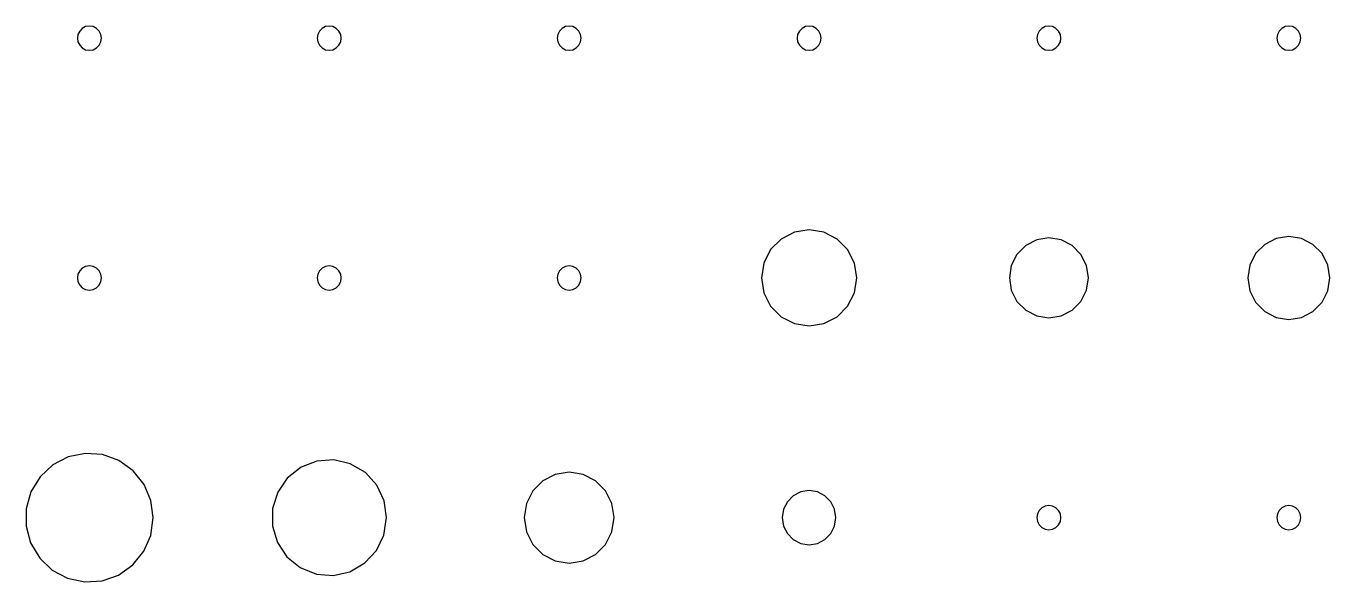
# Model space of a CAD drawing. Header units: metres. Extents: x -552 to 545, y -386 to 330.
# Drawn here: x 259.8 to 531.6, y 200.6 to 316.5 of the extents above; entities that cross this region are included whole.
import ezdxf

# ---------------------------------------------------------------- set-up
doc = ezdxf.new("R2010")
doc.units = ezdxf.units.M

msp = doc.modelspace()

# ---------------------------------------------------------------- linework, layer by layer
for p, q in [((270.97748, 315.48413, -668.5716), (270.62238, 314.78027, -668.5716)), ((271.53052, 316.0428, -668.5716), (270.97748, 315.48413, -668.5716)), ((272.22748, 316.40143, -668.5716), (271.53052, 316.0428, -668.5716)), ((273, 316.52502, -668.5716), (272.22748, 316.40143, -668.5716)), ((273.77252, 316.40143, -668.5716), (273, 316.52502, -668.5716)), ((274.46948, 316.0428, -668.5716), (273.77252, 316.40143, -668.5716)), ((275.02252, 315.48413, -668.5716), (274.46948, 316.0428, -668.5716)), ((275.37762, 314.78027, -668.5716), (275.02252, 315.48413, -668.5716)), ((320.97748, 315.48413, -668.5716), (320.62238, 314.78027, -668.5716)), ((321.53052, 316.0428, -668.5716), (320.97748, 315.48413, -668.5716)), ((322.22748, 316.40143, -668.5716), (321.53052, 316.0428, -668.5716)), ((323, 316.52502, -668.5716), (322.22748, 316.40143, -668.5716)), ((323.77252, 316.40143, -668.5716), (323, 316.52502, -668.5716)), ((324.46948, 316.0428, -668.5716), (323.77252, 316.40143, -668.5716)), ((325.02252, 315.48413, -668.5716), (324.46948, 316.0428, -668.5716)), ((325.37762, 314.78027, -668.5716), (325.02252, 315.48413, -668.5716)), ((370.97748, 315.48413, -668.5716), (370.62238, 314.78027, -668.5716)), ((371.53052, 316.0428, -668.5716), (370.97748, 315.48413, -668.5716)), ((372.22748, 316.40143, -668.5716), (371.53052, 316.0428, -668.5716)), ((373, 316.52502, -668.5716), (372.22748, 316.40143, -668.5716)), ((373.77252, 316.40143, -668.5716), (373, 316.52502, -668.5716)), ((374.46948, 316.0428, -668.5716), (373.77252, 316.40143, -668.5716)), ((375.02252, 315.48413, -668.5716), (374.46948, 316.0428, -668.5716)), ((375.37762, 314.78027, -668.5716), (375.02252, 315.48413, -668.5716)), ((420.97748, 315.48413, -668.5716), (420.62238, 314.78027, -668.5716)), ((421.53052, 316.0428, -668.5716), (420.97748, 315.48413, -668.5716)), ((422.22748, 316.40143, -668.5716), (421.53052, 316.0428, -668.5716)), ((423, 316.52502, -668.5716), (422.22748, 316.40143, -668.5716)), ((423.77252, 316.40143, -668.5716), (423, 316.52502, -668.5716)), ((424.46948, 316.0428, -668.5716), (423.77252, 316.40143, -668.5716)), ((425.02252, 315.48413, -668.5716), (424.46948, 316.0428, -668.5716)), ((425.37762, 314.78027, -668.5716), (425.02252, 315.48413, -668.5716)), ((470.97748, 315.48413, -668.5716), (470.62238, 314.78027, -668.5716)), ((471.53052, 316.0428, -668.5716), (470.97748, 315.48413, -668.5716)), ((472.22742, 316.40143, -668.5716), (471.53052, 316.0428, -668.5716)), ((473, 316.52502, -668.5716), (472.22742, 316.40143, -668.5716)), ((473.77258, 316.40143, -668.5716), (473, 316.52502, -668.5716)), ((474.46948, 316.0428, -668.5716), (473.77258, 316.40143, -668.5716)), ((475.02258, 315.48413, -668.5716), (474.46948, 316.0428, -668.5716)), ((475.3777, 314.78027, -668.5716), (475.02258, 315.48413, -668.5716)), ((520.9774, 315.48413, -668.5716), (520.6223, 314.78027, -668.5716)), ((521.5305, 316.0428, -668.5716), (520.9774, 315.48413, -668.5716)), ((522.2274, 316.40143, -668.5716), (521.5305, 316.0428, -668.5716)), ((523, 316.52502, -668.5716), (522.2274, 316.40143, -668.5716)), ((523.7726, 316.40143, -668.5716), (523, 316.52502, -668.5716)), ((524.4695, 316.0428, -668.5716), (523.7726, 316.40143, -668.5716)), ((525.0226, 315.48413, -668.5716), (524.4695, 316.0428, -668.5716)), ((525.3777, 314.78027, -668.5716), (525.0226, 315.48413, -668.5716)), ((270.62238, 314.78027, -668.5716), (270.5, 314, -668.5716)), ((270.5, 314, -668.5716), (270.62238, 313.21973, -668.5716)), ((270.62238, 313.21973, -668.5716), (270.97748, 312.51587, -668.5716)), ((275.02252, 312.51587, -668.5716), (275.37762, 313.21973, -668.5716)), ((275.5, 314, -668.5716), (275.37762, 314.78027, -668.5716)), ((275.37762, 313.21973, -668.5716), (275.5, 314, -668.5716)), ((320.62238, 314.78027, -668.5716), (320.5, 314, -668.5716)), ((320.5, 314, -668.5716), (320.62238, 313.21973, -668.5716)), ((320.62238, 313.21973, -668.5716), (320.97748, 312.51587, -668.5716)), ((325.02252, 312.51587, -668.5716), (325.37762, 313.21973, -668.5716)), ((325.5, 314, -668.5716), (325.37762, 314.78027, -668.5716)), ((325.37762, 313.21973, -668.5716), (325.5, 314, -668.5716)), ((370.62238, 314.78027, -668.5716), (370.5, 314, -668.5716)), ((370.5, 314, -668.5716), (370.62238, 313.21973, -668.5716)), ((370.62238, 313.21973, -668.5716), (370.97748, 312.51587, -668.5716)), ((375.02252, 312.51587, -668.5716), (375.37762, 313.21973, -668.5716)), ((375.5, 314, -668.5716), (375.37762, 314.78027, -668.5716)), ((375.37762, 313.21973, -668.5716), (375.5, 314, -668.5716)), ((420.62238, 314.78027, -668.5716), (420.5, 314, -668.5716)), ((420.5, 314, -668.5716), (420.62238, 313.21973, -668.5716)), ((420.62238, 313.21973, -668.5716), (420.97748, 312.51587, -668.5716)), ((425.02252, 312.51587, -668.5716), (425.37762, 313.21973, -668.5716)), ((425.5, 314, -668.5716), (425.37762, 314.78027, -668.5716)), ((425.37762, 313.21973, -668.5716), (425.5, 314, -668.5716)), ((470.62238, 314.78027, -668.5716), (470.5, 314, -668.5716)), ((470.5, 314, -668.5716), (470.62238, 313.21973, -668.5716)), ((470.62238, 313.21973, -668.5716), (470.97748, 312.51587, -668.5716)), ((475.02258, 312.51587, -668.5716), (475.3777, 313.21973, -668.5716)), ((475.5, 314, -668.5716), (475.3777, 314.78027, -668.5716)), ((475.3777, 313.21973, -668.5716), (475.5, 314, -668.5716)), ((520.6223, 314.78027, -668.5716), (520.5, 314, -668.5716)), ((520.5, 314, -668.5716), (520.6223, 313.21973, -668.5716)), ((520.6223, 313.21973, -668.5716), (520.9774, 312.51587, -668.5716)), ((525.0226, 312.51587, -668.5716), (525.3777, 313.21973, -668.5716)), ((525.5, 314, -668.5716), (525.3777, 314.78027, -668.5716)), ((525.3777, 313.21973, -668.5716), (525.5, 314, -668.5716)), ((270.97748, 312.51587, -668.5716), (271.53052, 311.9572, -668.5716)), ((271.53052, 311.9572, -668.5716), (272.22748, 311.59857, -668.5716)), ((272.22748, 311.59857, -668.5716), (273, 311.47498, -668.5716)), ((273, 311.47498, -668.5716), (273.77252, 311.59857, -668.5716)), ((273.77252, 311.59857, -668.5716), (274.46948, 311.9572, -668.5716)), ((274.46948, 311.9572, -668.5716), (275.02252, 312.51587, -668.5716)), ((320.97748, 312.51587, -668.5716), (321.53052, 311.9572, -668.5716)), ((321.53052, 311.9572, -668.5716), (322.22748, 311.59857, -668.5716)), ((322.22748, 311.59857, -668.5716), (323, 311.47498, -668.5716)), ((323, 311.47498, -668.5716), (323.77252, 311.59857, -668.5716)), ((323.77252, 311.59857, -668.5716), (324.46948, 311.9572, -668.5716)), ((324.46948, 311.9572, -668.5716), (325.02252, 312.51587, -668.5716)), ((370.97748, 312.51587, -668.5716), (371.53052, 311.9572, -668.5716)), ((371.53052, 311.9572, -668.5716), (372.22748, 311.59857, -668.5716)), ((372.22748, 311.59857, -668.5716), (373, 311.47498, -668.5716)), ((373, 311.47498, -668.5716), (373.77252, 311.59857, -668.5716)), ((373.77252, 311.59857, -668.5716), (374.46948, 311.9572, -668.5716)), ((374.46948, 311.9572, -668.5716), (375.02252, 312.51587, -668.5716)), ((420.97748, 312.51587, -668.5716), (421.53052, 311.9572, -668.5716)), ((421.53052, 311.9572, -668.5716), (422.22748, 311.59857, -668.5716)), ((422.22748, 311.59857, -668.5716), (423, 311.47498, -668.5716)), ((423, 311.47498, -668.5716), (423.77252, 311.59857, -668.5716)), ((423.77252, 311.59857, -668.5716), (424.46948, 311.9572, -668.5716)), ((424.46948, 311.9572, -668.5716), (425.02252, 312.51587, -668.5716)), ((470.97748, 312.51587, -668.5716), (471.53052, 311.9572, -668.5716)), ((471.53052, 311.9572, -668.5716), (472.22742, 311.59857, -668.5716)), ((472.22742, 311.59857, -668.5716), (473, 311.47498, -668.5716)), ((473, 311.47498, -668.5716), (473.77258, 311.59857, -668.5716)), ((473.77258, 311.59857, -668.5716), (474.46948, 311.9572, -668.5716)), ((474.46948, 311.9572, -668.5716), (475.02258, 312.51587, -668.5716)), ((520.9774, 312.51587, -668.5716), (521.5305, 311.9572, -668.5716)), ((521.5305, 311.9572, -668.5716), (522.2274, 311.59857, -668.5716)), ((522.2274, 311.59857, -668.5716), (523, 311.47498, -668.5716)), ((523, 311.47498, -668.5716), (523.7726, 311.59857, -668.5716)), ((523.7726, 311.59857, -668.5716), (524.4695, 311.9572, -668.5716)), ((524.4695, 311.9572, -668.5716), (525.0226, 312.51587, -668.5716)), ((417.16455, 272.11218, -668.5716), (414.96814, 269.89386, -668.5716)), ((419.93213, 273.53644, -668.5716), (417.16455, 272.11218, -668.5716)), ((423, 274.02722, -668.5716), (419.93213, 273.53644, -668.5716)), ((426.06787, 273.53644, -668.5716), (423, 274.02722, -668.5716)), ((428.8355, 272.11218, -668.5716), (426.06787, 273.53644, -668.5716)), ((431.03186, 269.89386, -668.5716), (428.8355, 272.11218, -668.5716)), ((470.44995, 271.92676, -668.5716), (468.14954, 270.74292, -668.5716)), ((473, 272.33466, -668.5716), (470.44995, 271.92676, -668.5716)), ((475.55005, 271.92676, -668.5716), (473, 272.33466, -668.5716)), ((477.85046, 270.74292, -668.5716), (475.55005, 271.92676, -668.5716)), ((520.35425, 272.22437, -668.5716), (517.9674, 270.99603, -668.5716)), ((523, 272.64758, -668.5716), (520.35425, 272.22437, -668.5716)), ((525.64575, 272.22437, -668.5716), (523, 272.64758, -668.5716)), ((528.0326, 270.99603, -668.5716), (525.64575, 272.22437, -668.5716)), ((414.96814, 269.89386, -668.5716), (413.55798, 267.09857, -668.5716)), ((432.44202, 267.09857, -668.5716), (431.03186, 269.89386, -668.5716)), ((468.14954, 270.74292, -668.5716), (466.32385, 268.899, -668.5716)), ((479.67615, 268.899, -668.5716), (477.85046, 270.74292, -668.5716)), ((516.07324, 269.08295, -668.5716), (514.85706, 266.67224, -668.5716)), ((517.9674, 270.99603, -668.5716), (516.07324, 269.08295, -668.5716)), ((529.92676, 269.08295, -668.5716), (528.0326, 270.99603, -668.5716)), ((531.14294, 266.67224, -668.5716), (529.92676, 269.08295, -668.5716)), ((272.22748, 266.40143, -668.5716), (271.53052, 266.0428, -668.5716)), ((273, 266.52502, -668.5716), (272.22748, 266.40143, -668.5716)), ((273.77252, 266.40143, -668.5716), (273, 266.52502, -668.5716)), ((274.46948, 266.0428, -668.5716), (273.77252, 266.40143, -668.5716)), ((322.22748, 266.40143, -668.5716), (321.53052, 266.0428, -668.5716)), ((323, 266.52502, -668.5716), (322.22748, 266.40143, -668.5716)), ((323.77252, 266.40143, -668.5716), (323, 266.52502, -668.5716)), ((324.46948, 266.0428, -668.5716), (323.77252, 266.40143, -668.5716)), ((372.22748, 266.40143, -668.5716), (371.53052, 266.0428, -668.5716)), ((373, 266.52502, -668.5716), (372.22748, 266.40143, -668.5716)), ((373.77252, 266.40143, -668.5716), (373, 266.52502, -668.5716)), ((374.46948, 266.0428, -668.5716), (373.77252, 266.40143, -668.5716)), ((413.55798, 267.09857, -668.5716), (413.07208, 264, -668.5716)), ((432.92792, 264, -668.5716), (432.44202, 267.09857, -668.5716)), ((465.15173, 266.57556, -668.5716), (464.74786, 264, -668.5716)), ((466.32385, 268.899, -668.5716), (465.15173, 266.57556, -668.5716)), ((480.84827, 266.57556, -668.5716), (479.67615, 268.899, -668.5716)), ((481.2522, 264, -668.5716), (480.84827, 266.57556, -668.5716)), ((514.85706, 266.67224, -668.5716), (514.438, 264, -668.5716)), ((531.562, 264, -668.5716), (531.14294, 266.67224, -668.5716)), ((270.62238, 264.78027, -668.5716), (270.5, 264, -668.5716)), ((270.5, 264, -668.5716), (270.62238, 263.21973, -668.5716)), ((270.97748, 265.48413, -668.5716), (270.62238, 264.78027, -668.5716)), ((271.53052, 266.0428, -668.5716), (270.97748, 265.48413, -668.5716)), ((275.02252, 265.48413, -668.5716), (274.46948, 266.0428, -668.5716)), ((275.37762, 264.78027, -668.5716), (275.02252, 265.48413, -668.5716)), ((275.5, 264, -668.5716), (275.37762, 264.78027, -668.5716)), ((275.37762, 263.21973, -668.5716), (275.5, 264, -668.5716)), ((320.62238, 264.78027, -668.5716), (320.5, 264, -668.5716)), ((320.5, 264, -668.5716), (320.62238, 263.21973, -668.5716)), ((320.97748, 265.48413, -668.5716), (320.62238, 264.78027, -668.5716)), ((321.53052, 266.0428, -668.5716), (320.97748, 265.48413, -668.5716)), ((325.02252, 265.48413, -668.5716), (324.46948, 266.0428, -668.5716)), ((325.37762, 264.78027, -668.5716), (325.02252, 265.48413, -668.5716)), ((325.5, 264, -668.5716), (325.37762, 264.78027, -668.5716)), ((325.37762, 263.21973, -668.5716), (325.5, 264, -668.5716)), ((370.62238, 264.78027, -668.5716), (370.5, 264, -668.5716)), ((370.5, 264, -668.5716), (370.62238, 263.21973, -668.5716)), ((370.97748, 265.48413, -668.5716), (370.62238, 264.78027, -668.5716)), ((371.53052, 266.0428, -668.5716), (370.97748, 265.48413, -668.5716)), ((375.02252, 265.48413, -668.5716), (374.46948, 266.0428, -668.5716)), ((375.37762, 264.78027, -668.5716), (375.02252, 265.48413, -668.5716)), ((375.5, 264, -668.5716), (375.37762, 264.78027, -668.5716)), ((375.37762, 263.21973, -668.5716), (375.5, 264, -668.5716)), ((413.07208, 264, -668.5716), (413.55798, 260.90143, -668.5716)), ((432.44202, 260.90143, -668.5716), (432.92792, 264, -668.5716)), ((464.74786, 264, -668.5716), (465.15173, 261.42444, -668.5716)), ((480.84827, 261.42444, -668.5716), (481.2522, 264, -668.5716)), ((514.438, 264, -668.5716), (514.85706, 261.32776, -668.5716)), ((531.14294, 261.32776, -668.5716), (531.562, 264, -668.5716)), ((270.62238, 263.21973, -668.5716), (270.97748, 262.51587, -668.5716)), ((270.97748, 262.51587, -668.5716), (271.53052, 261.9572, -668.5716)), ((271.53052, 261.9572, -668.5716), (272.22748, 261.59857, -668.5716)), ((272.22748, 261.59857, -668.5716), (273, 261.47498, -668.5716)), ((273, 261.47498, -668.5716), (273.77252, 261.59857, -668.5716)), ((273.77252, 261.59857, -668.5716), (274.46948, 261.9572, -668.5716)), ((274.46948, 261.9572, -668.5716), (275.02252, 262.51587, -668.5716)), ((275.02252, 262.51587, -668.5716), (275.37762, 263.21973, -668.5716)), ((320.62238, 263.21973, -668.5716), (320.97748, 262.51587, -668.5716)), ((320.97748, 262.51587, -668.5716), (321.53052, 261.9572, -668.5716)), ((321.53052, 261.9572, -668.5716), (322.22748, 261.59857, -668.5716)), ((322.22748, 261.59857, -668.5716), (323, 261.47498, -668.5716)), ((323, 261.47498, -668.5716), (323.77252, 261.59857, -668.5716)), ((323.77252, 261.59857, -668.5716), (324.46948, 261.9572, -668.5716)), ((324.46948, 261.9572, -668.5716), (325.02252, 262.51587, -668.5716)), ((325.02252, 262.51587, -668.5716), (325.37762, 263.21973, -668.5716)), ((370.62238, 263.21973, -668.5716), (370.97748, 262.51587, -668.5716)), ((370.97748, 262.51587, -668.5716), (371.53052, 261.9572, -668.5716)), ((371.53052, 261.9572, -668.5716), (372.22748, 261.59857, -668.5716)), ((372.22748, 261.59857, -668.5716), (373, 261.47498, -668.5716)), ((373, 261.47498, -668.5716), (373.77252, 261.59857, -668.5716)), ((373.77252, 261.59857, -668.5716), (374.46948, 261.9572, -668.5716)), ((374.46948, 261.9572, -668.5716), (375.02252, 262.51587, -668.5716)), ((375.02252, 262.51587, -668.5716), (375.37762, 263.21973, -668.5716)), ((413.55798, 260.90143, -668.5716), (414.96814, 258.10614, -668.5716)), ((431.03186, 258.10614, -668.5716), (432.44202, 260.90143, -668.5716)), ((465.15173, 261.42444, -668.5716), (466.32385, 259.101, -668.5716)), ((479.67615, 259.101, -668.5716), (480.84827, 261.42444, -668.5716)), ((514.85706, 261.32776, -668.5716), (516.07324, 258.91705, -668.5716)), ((529.92676, 258.91705, -668.5716), (531.14294, 261.32776, -668.5716)), ((466.32385, 259.101, -668.5716), (468.14954, 257.25708, -668.5716)), ((477.85046, 257.25708, -668.5716), (479.67615, 259.101, -668.5716)), ((516.07324, 258.91705, -668.5716), (517.9674, 257.00397, -668.5716)), ((528.0326, 257.00397, -668.5716), (529.92676, 258.91705, -668.5716)), ((414.96814, 258.10614, -668.5716), (417.1645, 255.88782, -668.5716)), ((417.1645, 255.88782, -668.5716), (419.93213, 254.46356, -668.5716)), ((426.06787, 254.46356, -668.5716), (428.83545, 255.88782, -668.5716)), ((428.83545, 255.88782, -668.5716), (431.03186, 258.10614, -668.5716)), ((468.14954, 257.25708, -668.5716), (470.44995, 256.07324, -668.5716)), ((470.44995, 256.07324, -668.5716), (473, 255.66534, -668.5716)), ((473, 255.66534, -668.5716), (475.55005, 256.07324, -668.5716)), ((475.55005, 256.07324, -668.5716), (477.85046, 257.25708, -668.5716)), ((517.9674, 257.00397, -668.5716), (520.35425, 255.77563, -668.5716)), ((520.35425, 255.77563, -668.5716), (523, 255.35242, -668.5716)), ((523, 255.35242, -668.5716), (525.64575, 255.77563, -668.5716)), ((525.64575, 255.77563, -668.5716), (528.0326, 257.00397, -668.5716)), ((419.93213, 254.46356, -668.5716), (423, 253.97278, -668.5716)), ((423, 253.97278, -668.5716), (426.06787, 254.46356, -668.5716)), ((268.5583, 226.66846, -668.5716), (265.36786, 225.00879, -668.5716)), ((272.18768, 227.41425, -668.5716), (268.5583, 226.66846, -668.5716)), ((275.76654, 227.14563, -668.5716), (272.18768, 227.41425, -668.5716)), ((279.1441, 225.92078, -668.5716), (275.76654, 227.14563, -668.5716)), ((282.15942, 223.74854, -668.5716), (279.1441, 225.92078, -668.5716)), ((320.41144, 225.79291, -668.5716), (317.11078, 224.51324, -668.5716)), ((323.93835, 226.04199, -668.5716), (320.41144, 225.79291, -668.5716)), ((327.38324, 225.23871, -668.5716), (323.93835, 226.04199, -668.5716)), ((265.36786, 225.00879, -668.5716), (262.7326, 222.54846, -668.5716)), ((284.40564, 220.92175, -668.5716), (282.15942, 223.74854, -668.5716)), ((317.11078, 224.51324, -668.5716), (314.2533, 222.23804, -668.5716)), ((330.52643, 223.38733, -668.5716), (327.38324, 225.23871, -668.5716)), ((332.91498, 220.75464, -668.5716), (330.52643, 223.38733, -668.5716)), ((370.1007, 223.01239, -668.5716), (367.48523, 221.66638, -668.5716)), ((373, 223.47614, -668.5716), (370.1007, 223.01239, -668.5716)), ((375.8993, 223.01239, -668.5716), (373, 223.47614, -668.5716)), ((378.51477, 221.66638, -668.5716), (375.8993, 223.01239, -668.5716)), ((262.7326, 222.54846, -668.5716), (260.79736, 219.35889, -668.5716)), ((285.82227, 217.59149, -668.5716), (284.40564, 220.92175, -668.5716)), ((314.2533, 222.23804, -668.5716), (312.25073, 219.29517, -668.5716)), ((334.43707, 217.53162, -668.5716), (332.91498, 220.75464, -668.5716)), ((367.48523, 221.66638, -668.5716), (365.40955, 219.56995, -668.5716)), ((380.59045, 219.56995, -668.5716), (378.51477, 221.66638, -668.5716)), ((260.79736, 219.35889, -668.5716), (259.82324, 215.87036, -668.5716)), ((286.3062, 214, -668.5716), (285.82227, 217.59149, -668.5716)), ((312.25073, 219.29517, -668.5716), (311.18762, 215.88959, -668.5716)), ((334.95966, 214, -668.5716), (334.43707, 217.53162, -668.5716)), ((365.40955, 219.56995, -668.5716), (364.07684, 216.92828, -668.5716)), ((381.92316, 216.92828, -668.5716), (380.59045, 219.56995, -668.5716)), ((419.71527, 218.56622, -668.5716), (418.479, 217.31757, -668.5716)), ((421.27313, 219.36792, -668.5716), (419.71527, 218.56622, -668.5716)), ((423, 219.64417, -668.5716), (421.27313, 219.36792, -668.5716)), ((424.72687, 219.36792, -668.5716), (423, 219.64417, -668.5716)), ((426.28473, 218.56622, -668.5716), (424.72687, 219.36792, -668.5716)), ((427.521, 217.31757, -668.5716), (426.28473, 218.56622, -668.5716)), ((259.82324, 215.87036, -668.5716), (259.80762, 212.24585, -668.5716)), ((311.18762, 215.88959, -668.5716), (311.17175, 212.2146, -668.5716)), ((364.07684, 216.92828, -668.5716), (363.61768, 214, -668.5716)), ((382.38232, 214, -668.5716), (381.92316, 216.92828, -668.5716)), ((417.68524, 215.74414, -668.5716), (417.41174, 214, -668.5716)), ((418.479, 217.31757, -668.5716), (417.68524, 215.74414, -668.5716)), ((428.31476, 215.74414, -668.5716), (427.521, 217.31757, -668.5716)), ((428.58826, 214, -668.5716), (428.31476, 215.74414, -668.5716)), ((470.62238, 214.78027, -668.5716), (470.5, 214, -668.5716)), ((470.97748, 215.48413, -668.5716), (470.62238, 214.78027, -668.5716)), ((471.53052, 216.04279, -668.5716), (470.97748, 215.48413, -668.5716)), ((472.22742, 216.40143, -668.5716), (471.53052, 216.04279, -668.5716)), ((473, 216.52502, -668.5716), (472.22742, 216.40143, -668.5716)), ((473.77258, 216.40143, -668.5716), (473, 216.52502, -668.5716)), ((474.46948, 216.04279, -668.5716), (473.77258, 216.40143, -668.5716)), ((475.02258, 215.48413, -668.5716), (474.46948, 216.04279, -668.5716)), ((475.3777, 214.78027, -668.5716), (475.02258, 215.48413, -668.5716)), ((475.5, 214, -668.5716), (475.3777, 214.78027, -668.5716)), ((520.6223, 214.78027, -668.5716), (520.5, 214, -668.5716)), ((520.9774, 215.48413, -668.5716), (520.6223, 214.78027, -668.5716)), ((521.5305, 216.04279, -668.5716), (520.9774, 215.48413, -668.5716)), ((522.2274, 216.40143, -668.5716), (521.5305, 216.04279, -668.5716)), ((523, 216.52502, -668.5716), (522.2274, 216.40143, -668.5716)), ((523.7726, 216.40143, -668.5716), (523, 216.52502, -668.5716)), ((524.4695, 216.04279, -668.5716), (523.7726, 216.40143, -668.5716)), ((525.0226, 215.48413, -668.5716), (524.4695, 216.04279, -668.5716)), ((525.3777, 214.78027, -668.5716), (525.0226, 215.48413, -668.5716)), ((525.5, 214, -668.5716), (525.3777, 214.78027, -668.5716)), ((259.80762, 212.24585, -668.5716), (260.75153, 208.74884, -668.5716)), ((285.79077, 210.29565, -668.5716), (286.3062, 214, -668.5716)), ((311.17175, 212.2146, -668.5716), (312.20538, 208.79974, -668.5716)), ((334.40613, 210.36768, -668.5716), (334.95966, 214, -668.5716)), ((363.61768, 214, -668.5716), (364.07684, 211.07172, -668.5716)), ((381.92316, 211.07172, -668.5716), (382.38232, 214, -668.5716)), ((417.41174, 214, -668.5716), (417.68524, 212.25586, -668.5716)), ((417.68524, 212.25586, -668.5716), (418.479, 210.68243, -668.5716)), ((427.521, 210.68243, -668.5716), (428.31476, 212.25586, -668.5716)), ((428.31476, 212.25586, -668.5716), (428.58826, 214, -668.5716)), ((470.5, 214, -668.5716), (470.62238, 213.21973, -668.5716)), ((470.62238, 213.21973, -668.5716), (470.97748, 212.51587, -668.5716)), ((470.97748, 212.51587, -668.5716), (471.53052, 211.95721, -668.5716)), ((474.46948, 211.95721, -668.5716), (475.02258, 212.51587, -668.5716)), ((475.02258, 212.51587, -668.5716), (475.3777, 213.21973, -668.5716)), ((475.3777, 213.21973, -668.5716), (475.5, 214, -668.5716)), ((520.5, 214, -668.5716), (520.6223, 213.21973, -668.5716)), ((520.6223, 213.21973, -668.5716), (520.9774, 212.51587, -668.5716)), ((520.9774, 212.51587, -668.5716), (521.5305, 211.95721, -668.5716)), ((524.4695, 211.95721, -668.5716), (525.0226, 212.51587, -668.5716)), ((525.0226, 212.51587, -668.5716), (525.3777, 213.21973, -668.5716)), ((525.3777, 213.21973, -668.5716), (525.5, 214, -668.5716)), ((284.3454, 206.97797, -668.5716), (285.79077, 210.29565, -668.5716)), ((332.85626, 207.15826, -668.5716), (334.40613, 210.36768, -668.5716)), ((364.07684, 211.07172, -668.5716), (365.40955, 208.43005, -668.5716)), ((380.59045, 208.43005, -668.5716), (381.92316, 211.07172, -668.5716)), ((418.479, 210.68243, -668.5716), (419.71527, 209.43378, -668.5716)), ((419.71527, 209.43378, -668.5716), (421.27313, 208.63208, -668.5716)), ((424.72687, 208.63208, -668.5716), (426.28473, 209.43378, -668.5716)), ((426.28473, 209.43378, -668.5716), (427.521, 210.68243, -668.5716)), ((471.53052, 211.95721, -668.5716), (472.22742, 211.59857, -668.5716)), ((472.22742, 211.59857, -668.5716), (473, 211.47498, -668.5716)), ((473, 211.47498, -668.5716), (473.77258, 211.59857, -668.5716)), ((473.77258, 211.59857, -668.5716), (474.46948, 211.95721, -668.5716)), ((521.5305, 211.95721, -668.5716), (522.2274, 211.59857, -668.5716)), ((522.2274, 211.59857, -668.5716), (523, 211.47498, -668.5716)), ((523, 211.47498, -668.5716), (523.7726, 211.59857, -668.5716)), ((523.7726, 211.59857, -668.5716), (524.4695, 211.95721, -668.5716)), ((260.75153, 208.74884, -668.5716), (262.65912, 205.54236, -668.5716)), ((282.07483, 204.17114, -668.5716), (284.3454, 206.97797, -668.5716)), ((312.20538, 208.79974, -668.5716), (314.18243, 205.83942, -668.5716)), ((330.44507, 204.54669, -668.5716), (332.85626, 207.15826, -668.5716)), ((365.40955, 208.43005, -668.5716), (367.48523, 206.33362, -668.5716)), ((378.51477, 206.33362, -668.5716), (380.59045, 208.43005, -668.5716)), ((421.27313, 208.63208, -668.5716), (423, 208.35583, -668.5716)), ((423, 208.35583, -668.5716), (424.72687, 208.63208, -668.5716)), ((262.65912, 205.54236, -668.5716), (265.273, 203.05884, -668.5716)), ((279.0409, 202.02551, -668.5716), (282.07483, 204.17114, -668.5716)), ((314.18243, 205.83942, -668.5716), (316.93005, 203.59216, -668.5716)), ((327.28595, 202.72308, -668.5716), (330.44507, 204.54669, -668.5716)), ((367.48523, 206.33362, -668.5716), (370.1007, 204.98761, -668.5716)), ((370.1007, 204.98761, -668.5716), (373, 204.52386, -668.5716)), ((373, 204.52386, -668.5716), (375.8993, 204.98761, -668.5716)), ((375.8993, 204.98761, -668.5716), (378.51477, 206.33362, -668.5716)), ((265.273, 203.05884, -668.5716), (268.44897, 201.37122, -668.5716)), ((268.44897, 201.37122, -668.5716), (272.07178, 200.59344, -668.5716)), ((275.65283, 200.8305, -668.5716), (279.0409, 202.02551, -668.5716)), ((316.93005, 203.59216, -668.5716), (320.3097, 202.23035, -668.5716)), ((320.3097, 202.23035, -668.5716), (323.8343, 201.9502, -668.5716)), ((323.8343, 201.9502, -668.5716), (327.28595, 202.72308, -668.5716)), ((272.07178, 200.59344, -668.5716), (275.65283, 200.8305, -668.5716))]:
    msp.add_line(p, q)

doc.saveas('drawing.dxf')
